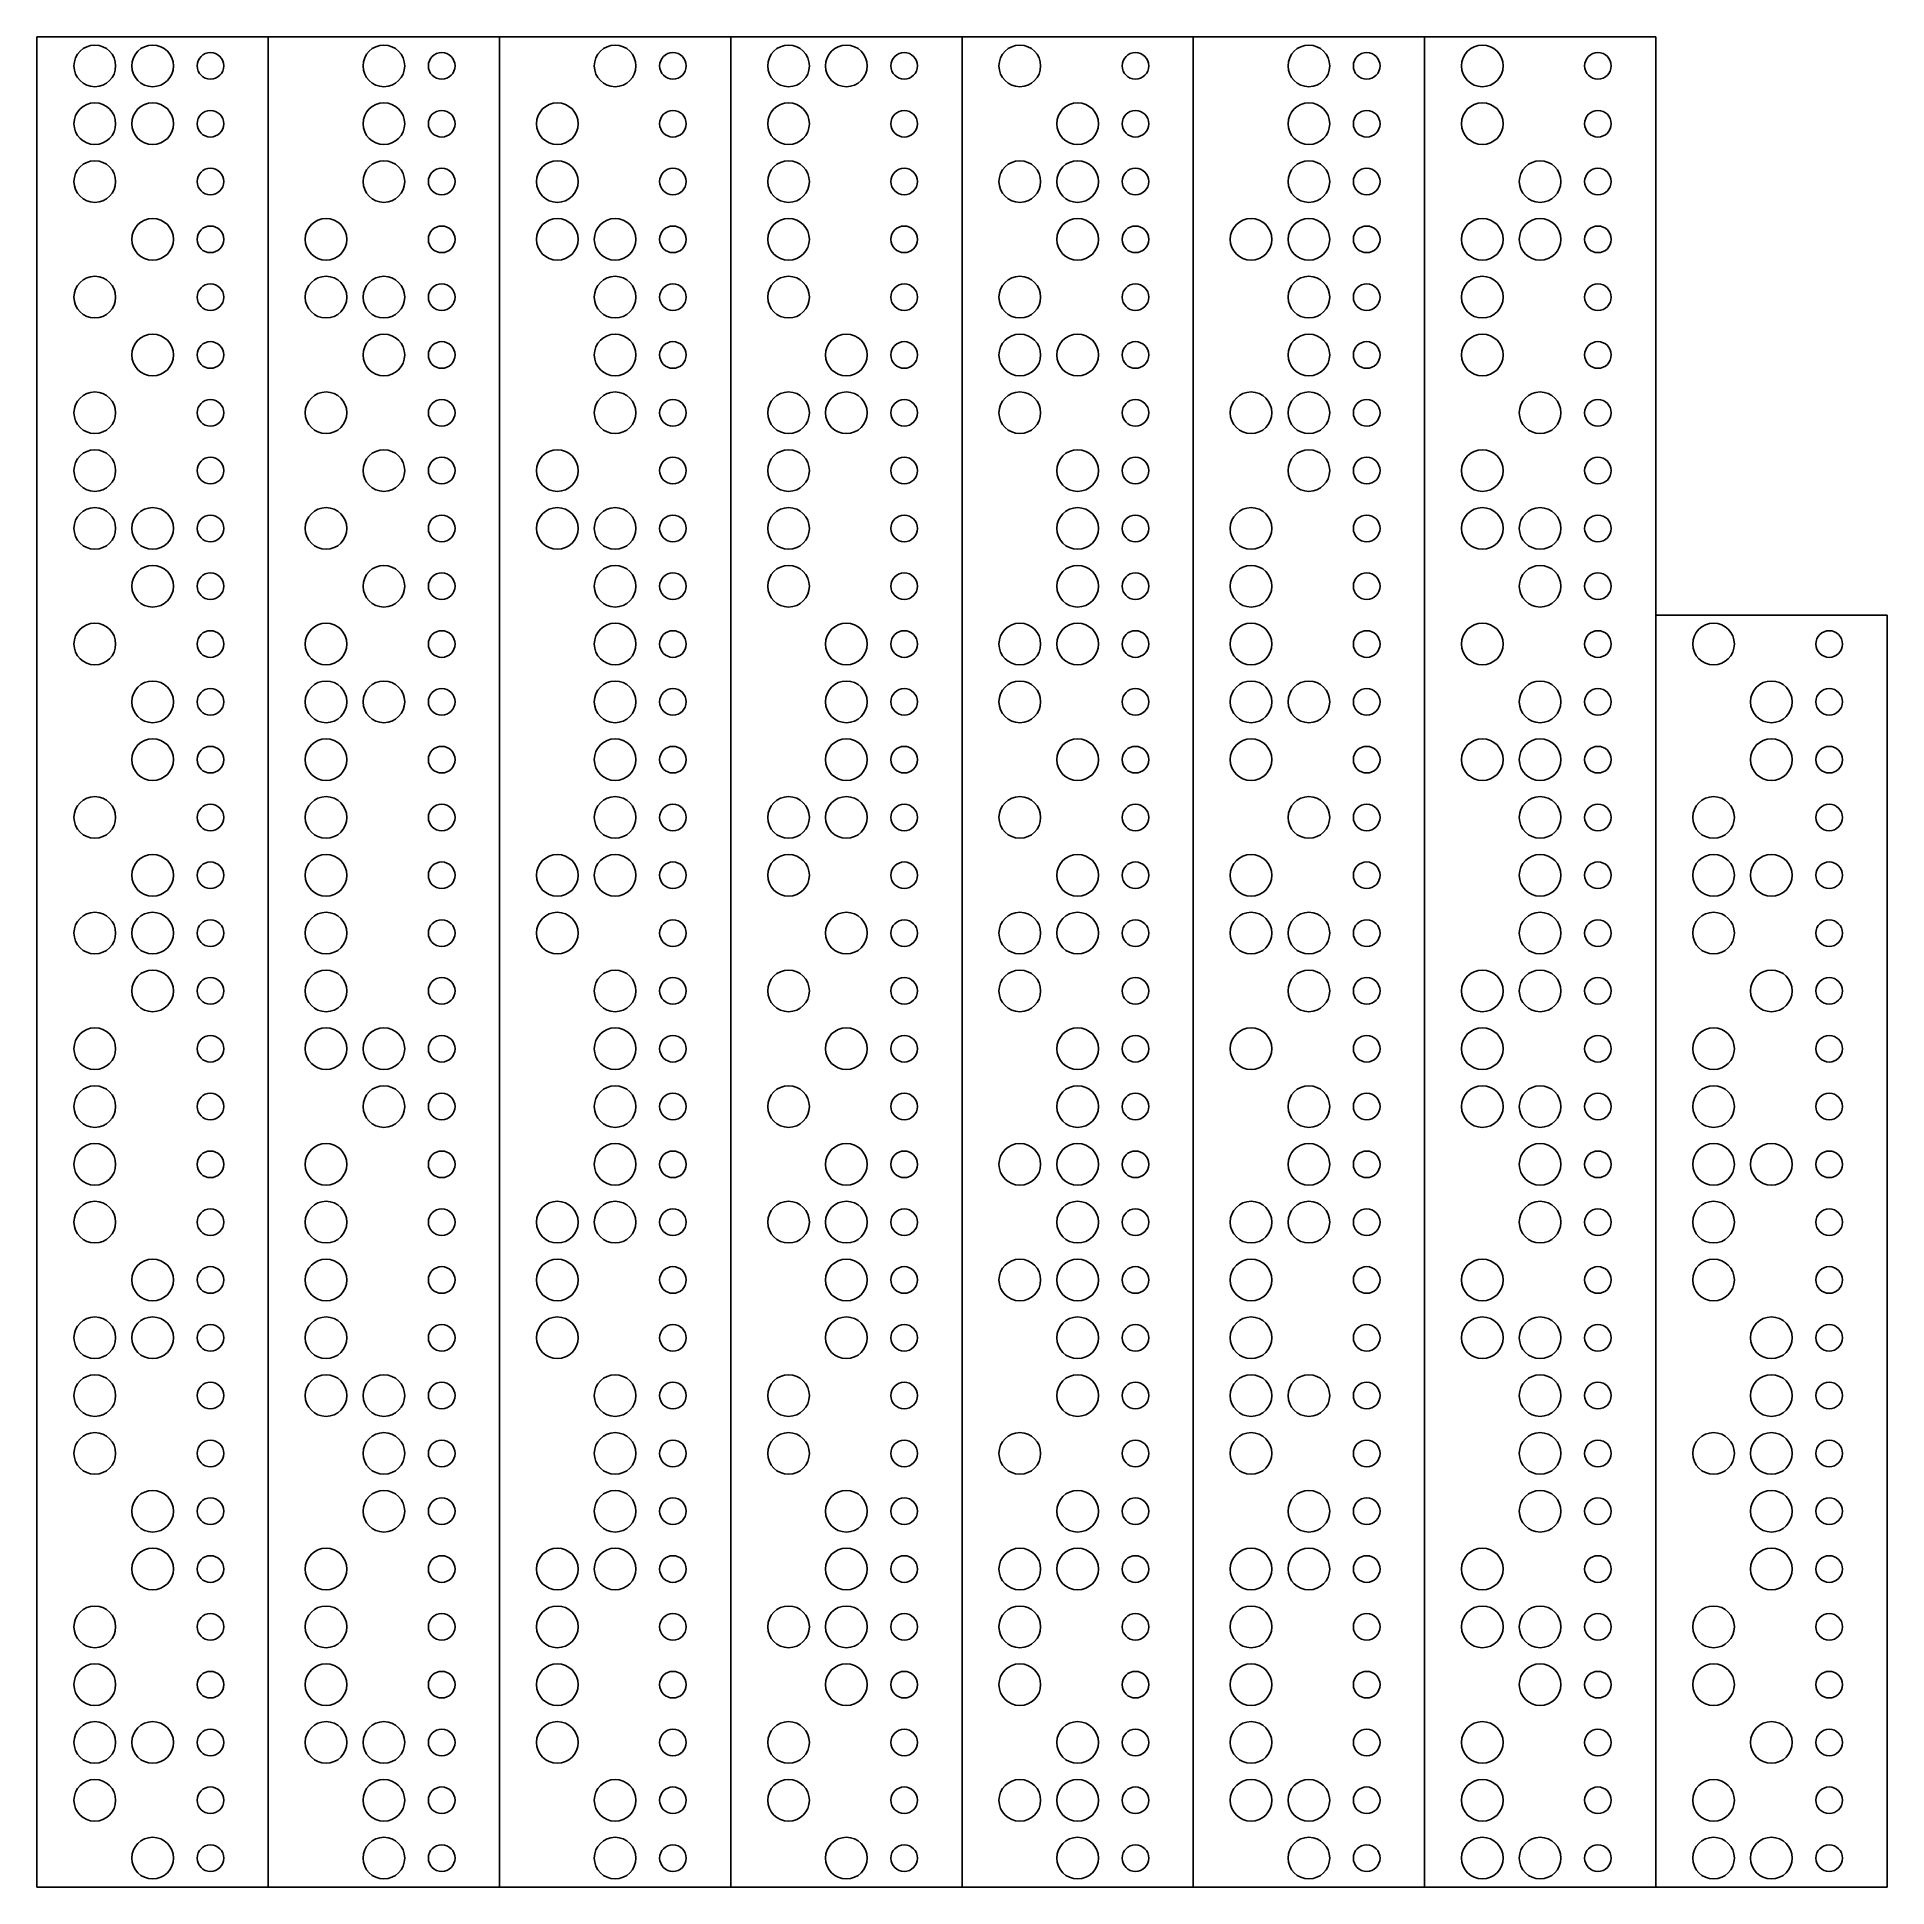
# Model space of a CAD drawing. Extents: x 0 to 81.3, y 0 to 81.3.
import ezdxf

# ---------------------------------------------------------------- set-up
doc = ezdxf.new("R2010")
doc.units = 0
doc.layers.add('JA', color=7, linetype='CONTINUOUS')

msp = doc.modelspace()

# ---------------------------------------------------------------- linework, layer by layer
at = {"layer": 'JA'}
for p, q in [((0, 0), (0, 81.28)), ((0, 81.28), (10.16, 81.28)), ((0, 81.28, 6), (10.16, 81.28)), ((10.16, 0), (10.16, 81.28)), ((10.16, 0), (10.16, 81.28)), ((10.16, 81.28, 6), (20.32, 81.28)), ((20.32, 0), (20.32, 81.28)), ((20.32, 0), (20.32, 81.28)), ((20.32, 81.28, 6), (30.48, 81.28)), ((30.48, 0), (30.48, 81.28)), ((30.48, 0), (30.48, 81.28)), ((30.48, 81.28, 6), (40.64, 81.28)), ((40.64, 0), (40.64, 81.28)), ((40.64, 0), (40.64, 81.28)), ((40.64, 81.28, 6), (50.8, 81.28)), ((50.8, 0), (50.8, 81.28)), ((50.8, 0), (50.8, 81.28)), ((50.8, 81.28, 6), (60.96, 81.28)), ((60.96, 0), (60.96, 81.28)), ((60.96, 0), (60.96, 81.28)), ((60.96, 81.28, 6), (71.12, 81.28)), ((71.12, 0), (71.12, 81.28)), ((71.12, 0), (71.12, 55.88)), ((71.12, 55.88, 7), (81.28, 55.88)), ((81.28, 0), (81.28, 55.88)), ((10.16, 0), (0, 0)), ((20.32, 0), (10.16, 0)), ((30.48, 0), (20.32, 0)), ((40.64, 0), (30.48, 0)), ((50.8, 0), (40.64, 0)), ((60.96, 0), (50.8, 0)), ((71.12, 0), (60.96, 0)), ((71.12, 0), (81.28, 0))]:
    msp.add_line(p, q, dxfattribs=at)
for centre, radius in [((2.54, 80.01), 0.915), ((5.08, 80.01), 0.915), ((7.62, 80.01), 0.585), ((15.24, 80.01), 0.915), ((17.78, 80.01), 0.585), ((25.4, 80.01), 0.915), ((27.94, 80.01), 0.585), ((33.02, 80.01), 0.915), ((35.56, 80.01), 0.915), ((38.1, 80.01), 0.585), ((43.18, 80.01), 0.915), ((48.26, 80.01), 0.585), ((55.88, 80.01), 0.915), ((58.42, 80.01), 0.585), ((63.5, 80.01), 0.915), ((68.58, 80.01), 0.585), ((2.54, 77.47), 0.915), ((5.08, 77.47), 0.915), ((7.62, 77.47), 0.585), ((15.24, 77.47), 0.915), ((17.78, 77.47), 0.585), ((22.86, 77.47), 0.915), ((27.94, 77.47), 0.585), ((33.02, 77.47), 0.915), ((38.1, 77.47), 0.585), ((45.72, 77.47), 0.915), ((48.26, 77.47), 0.585), ((55.88, 77.47), 0.915), ((58.42, 77.47), 0.585), ((63.5, 77.47), 0.915), ((68.58, 77.47), 0.585), ((2.54, 74.93), 0.915), ((15.24, 74.93), 0.915), ((22.86, 74.93), 0.915), ((33.02, 74.93), 0.915), ((43.18, 74.93), 0.915), ((45.72, 74.93), 0.915), ((55.88, 74.93), 0.915), ((66.04, 74.93), 0.915), ((7.62, 74.93), 0.585), ((17.78, 74.93), 0.585), ((27.94, 74.93), 0.585), ((38.1, 74.93), 0.585), ((48.26, 74.93), 0.585), ((58.42, 74.93), 0.585), ((68.58, 74.93), 0.585), ((5.08, 72.39), 0.915), ((12.7, 72.39), 0.915), ((22.86, 72.39), 0.915), ((25.4, 72.39), 0.915), ((33.02, 72.39), 0.915), ((45.72, 72.39), 0.915), ((53.34, 72.39), 0.915), ((55.88, 72.39), 0.915), ((63.5, 72.39), 0.915), ((66.04, 72.39), 0.915), ((7.62, 72.39), 0.585), ((17.78, 72.39), 0.585), ((27.94, 72.39), 0.585), ((38.1, 72.39), 0.585), ((48.26, 72.39), 0.585), ((58.42, 72.39), 0.585), ((68.58, 72.39), 0.585), ((2.54, 69.85), 0.915), ((12.7, 69.85), 0.915), ((15.24, 69.85), 0.915), ((25.4, 69.85), 0.915), ((33.02, 69.85), 0.915), ((43.18, 69.85), 0.915), ((55.88, 69.85), 0.915), ((63.5, 69.85), 0.915), ((7.62, 69.85), 0.585), ((17.78, 69.85), 0.585), ((27.94, 69.85), 0.585), ((38.1, 69.85), 0.585), ((48.26, 69.85), 0.585), ((58.42, 69.85), 0.585), ((68.58, 69.85), 0.585), ((5.08, 67.31), 0.915), ((7.62, 67.31), 0.585), ((15.24, 67.31), 0.915), ((17.78, 67.31), 0.585), ((25.4, 67.31), 0.915), ((27.94, 67.31), 0.585), ((35.56, 67.31), 0.915), ((38.1, 67.31), 0.585), ((43.18, 67.31), 0.915), ((45.72, 67.31), 0.915), ((48.26, 67.31), 0.585), ((55.88, 67.31), 0.915), ((58.42, 67.31), 0.585), ((63.5, 67.31), 0.915), ((68.58, 67.31), 0.585), ((2.54, 64.77), 0.915), ((7.62, 64.77), 0.585), ((12.7, 64.77), 0.915), ((17.78, 64.77), 0.585), ((25.4, 64.77), 0.915), ((27.94, 64.77), 0.585), ((33.02, 64.77), 0.915), ((35.56, 64.77), 0.915), ((38.1, 64.77), 0.585), ((43.18, 64.77), 0.915), ((48.26, 64.77), 0.585), ((53.34, 64.77), 0.915), ((55.88, 64.77), 0.915), ((58.42, 64.77), 0.585), ((66.04, 64.77), 0.915), ((68.58, 64.77), 0.585), ((2.54, 62.23), 0.915), ((7.62, 62.23), 0.585), ((15.24, 62.23), 0.915), ((17.78, 62.23), 0.585), ((22.86, 62.23), 0.915), ((27.94, 62.23), 0.585), ((33.02, 62.23), 0.915), ((38.1, 62.23), 0.585), ((45.72, 62.23), 0.915), ((48.26, 62.23), 0.585), ((55.88, 62.23), 0.915), ((58.42, 62.23), 0.585), ((63.5, 62.23), 0.915), ((68.58, 62.23), 0.585), ((2.54, 59.69), 0.915), ((5.08, 59.69), 0.915), ((7.62, 59.69), 0.585), ((12.7, 59.69), 0.915), ((17.78, 59.69), 0.585), ((22.86, 59.69), 0.915), ((25.4, 59.69), 0.915), ((27.94, 59.69), 0.585), ((33.02, 59.69), 0.915), ((38.1, 59.69), 0.585), ((45.72, 59.69), 0.915), ((48.26, 59.69), 0.585), ((53.34, 59.69), 0.915), ((58.42, 59.69), 0.585), ((63.5, 59.69), 0.915), ((66.04, 59.69), 0.915), ((68.58, 59.69), 0.585), ((5.08, 57.15), 0.915), ((7.62, 57.15), 0.585), ((15.24, 57.15), 0.915), ((17.78, 57.15), 0.585), ((25.4, 57.15), 0.915), ((27.94, 57.15), 0.585), ((33.02, 57.15), 0.915), ((38.1, 57.15), 0.585), ((45.72, 57.15), 0.915), ((48.26, 57.15), 0.585), ((53.34, 57.15), 0.915), ((58.42, 57.15), 0.585), ((66.04, 57.15), 0.915), ((68.58, 57.15), 0.585), ((2.54, 54.61), 0.915), ((12.7, 54.61), 0.915), ((25.4, 54.61), 0.915), ((35.56, 54.61), 0.915), ((43.18, 54.61), 0.915), ((45.72, 54.61), 0.915), ((53.34, 54.61), 0.915), ((63.5, 54.61), 0.915), ((73.66, 54.61), 0.915), ((7.62, 54.61), 0.585), ((17.78, 54.61), 0.585), ((27.94, 54.61), 0.585), ((38.1, 54.61), 0.585), ((48.26, 54.61), 0.585), ((58.42, 54.61), 0.585), ((68.58, 54.61), 0.585), ((78.74, 54.61), 0.585), ((5.08, 52.07), 0.915), ((12.7, 52.07), 0.915), ((15.24, 52.07), 0.915), ((25.4, 52.07), 0.915), ((35.56, 52.07), 0.915), ((43.18, 52.07), 0.915), ((53.34, 52.07), 0.915), ((55.88, 52.07), 0.915), ((66.04, 52.07), 0.915), ((76.2, 52.07), 0.915), ((7.62, 52.07), 0.585), ((17.78, 52.07), 0.585), ((27.94, 52.07), 0.585), ((38.1, 52.07), 0.585), ((48.26, 52.07), 0.585), ((58.42, 52.07), 0.585), ((68.58, 52.07), 0.585), ((78.74, 52.07), 0.585), ((5.08, 49.53), 0.915), ((12.7, 49.53), 0.915), ((25.4, 49.53), 0.915), ((35.56, 49.53), 0.915), ((45.72, 49.53), 0.915), ((53.34, 49.53), 0.915), ((63.5, 49.53), 0.915), ((66.04, 49.53), 0.915), ((76.2, 49.53), 0.915), ((7.62, 49.53), 0.585), ((17.78, 49.53), 0.585), ((27.94, 49.53), 0.585), ((38.1, 49.53), 0.585), ((48.26, 49.53), 0.585), ((58.42, 49.53), 0.585), ((68.58, 49.53), 0.585), ((78.74, 49.53), 0.585), ((2.54, 46.99), 0.915), ((7.62, 46.99), 0.585), ((12.7, 46.99), 0.915), ((17.78, 46.99), 0.585), ((25.4, 46.99), 0.915), ((27.94, 46.99), 0.585), ((33.02, 46.99), 0.915), ((35.56, 46.99), 0.915), ((38.1, 46.99), 0.585), ((43.18, 46.99), 0.915), ((48.26, 46.99), 0.585), ((55.88, 46.99), 0.915), ((58.42, 46.99), 0.585), ((66.04, 46.99), 0.915), ((68.58, 46.99), 0.585), ((73.66, 46.99), 0.915), ((78.74, 46.99), 0.585), ((5.08, 44.45), 0.915), ((7.62, 44.45), 0.585), ((12.7, 44.45), 0.915), ((17.78, 44.45), 0.585), ((22.86, 44.45), 0.915), ((25.4, 44.45), 0.915), ((27.94, 44.45), 0.585), ((33.02, 44.45), 0.915), ((38.1, 44.45), 0.585), ((45.72, 44.45), 0.915), ((48.26, 44.45), 0.585), ((53.34, 44.45), 0.915), ((58.42, 44.45), 0.585), ((66.04, 44.45), 0.915), ((68.58, 44.45), 0.585), ((73.66, 44.45), 0.915), ((76.2, 44.45), 0.915), ((78.74, 44.45), 0.585), ((2.54, 41.91), 0.915), ((5.08, 41.91), 0.915), ((7.62, 41.91), 0.585), ((12.7, 41.91), 0.915), ((17.78, 41.91), 0.585), ((22.86, 41.91), 0.915), ((27.94, 41.91), 0.585), ((35.56, 41.91), 0.915), ((38.1, 41.91), 0.585), ((43.18, 41.91), 0.915), ((45.72, 41.91), 0.915), ((48.26, 41.91), 0.585), ((53.34, 41.91), 0.915), ((55.88, 41.91), 0.915), ((58.42, 41.91), 0.585), ((66.04, 41.91), 0.915), ((68.58, 41.91), 0.585), ((73.66, 41.91), 0.915), ((78.74, 41.91), 0.585), ((5.08, 39.37), 0.915), ((7.62, 39.37), 0.585), ((12.7, 39.37), 0.915), ((17.78, 39.37), 0.585), ((25.4, 39.37), 0.915), ((27.94, 39.37), 0.585), ((33.02, 39.37), 0.915), ((38.1, 39.37), 0.585), ((43.18, 39.37), 0.915), ((48.26, 39.37), 0.585), ((55.88, 39.37), 0.915), ((58.42, 39.37), 0.585), ((63.5, 39.37), 0.915), ((66.04, 39.37), 0.915), ((68.58, 39.37), 0.585), ((76.2, 39.37), 0.915), ((78.74, 39.37), 0.585), ((2.54, 36.83), 0.915), ((7.62, 36.83), 0.585), ((12.7, 36.83), 0.915), ((15.24, 36.83), 0.915), ((17.78, 36.83), 0.585), ((25.4, 36.83), 0.915), ((27.94, 36.83), 0.585), ((35.56, 36.83), 0.915), ((38.1, 36.83), 0.585), ((45.72, 36.83), 0.915), ((48.26, 36.83), 0.585), ((53.34, 36.83), 0.915), ((58.42, 36.83), 0.585), ((63.5, 36.83), 0.915), ((68.58, 36.83), 0.585), ((73.66, 36.83), 0.915), ((78.74, 36.83), 0.585), ((2.54, 34.29), 0.915), ((15.24, 34.29), 0.915), ((25.4, 34.29), 0.915), ((33.02, 34.29), 0.915), ((45.72, 34.29), 0.915), ((55.88, 34.29), 0.915), ((63.5, 34.29), 0.915), ((66.04, 34.29), 0.915), ((73.66, 34.29), 0.915), ((7.62, 34.29), 0.585), ((17.78, 34.29), 0.585), ((27.94, 34.29), 0.585), ((38.1, 34.29), 0.585), ((48.26, 34.29), 0.585), ((58.42, 34.29), 0.585), ((68.58, 34.29), 0.585), ((78.74, 34.29), 0.585), ((2.54, 31.75), 0.915), ((12.7, 31.75), 0.915), ((25.4, 31.75), 0.915), ((35.56, 31.75), 0.915), ((43.18, 31.75), 0.915), ((45.72, 31.75), 0.915), ((55.88, 31.75), 0.915), ((66.04, 31.75), 0.915), ((73.66, 31.75), 0.915), ((76.2, 31.75), 0.915), ((7.62, 31.75), 0.585), ((17.78, 31.75), 0.585), ((27.94, 31.75), 0.585), ((38.1, 31.75), 0.585), ((48.26, 31.75), 0.585), ((58.42, 31.75), 0.585), ((68.58, 31.75), 0.585), ((78.74, 31.75), 0.585), ((2.54, 29.21), 0.915), ((12.7, 29.21), 0.915), ((22.86, 29.21), 0.915), ((25.4, 29.21), 0.915), ((33.02, 29.21), 0.915), ((35.56, 29.21), 0.915), ((45.72, 29.21), 0.915), ((53.34, 29.21), 0.915), ((55.88, 29.21), 0.915), ((66.04, 29.21), 0.915), ((73.66, 29.21), 0.915), ((7.62, 29.21), 0.585), ((17.78, 29.21), 0.585), ((27.94, 29.21), 0.585), ((38.1, 29.21), 0.585), ((48.26, 29.21), 0.585), ((58.42, 29.21), 0.585), ((68.58, 29.21), 0.585), ((78.74, 29.21), 0.585), ((5.08, 26.67), 0.915), ((7.62, 26.67), 0.585), ((12.7, 26.67), 0.915), ((17.78, 26.67), 0.585), ((22.86, 26.67), 0.915), ((27.94, 26.67), 0.585), ((35.56, 26.67), 0.915), ((38.1, 26.67), 0.585), ((43.18, 26.67), 0.915), ((45.72, 26.67), 0.915), ((48.26, 26.67), 0.585), ((53.34, 26.67), 0.915), ((58.42, 26.67), 0.585), ((63.5, 26.67), 0.915), ((68.58, 26.67), 0.585), ((73.66, 26.67), 0.915), ((78.74, 26.67), 0.585), ((2.54, 24.13), 0.915), ((5.08, 24.13), 0.915), ((7.62, 24.13), 0.585), ((12.7, 24.13), 0.915), ((17.78, 24.13), 0.585), ((22.86, 24.13), 0.915), ((27.94, 24.13), 0.585), ((35.56, 24.13), 0.915), ((38.1, 24.13), 0.585), ((45.72, 24.13), 0.915), ((48.26, 24.13), 0.585), ((53.34, 24.13), 0.915), ((58.42, 24.13), 0.585), ((63.5, 24.13), 0.915), ((66.04, 24.13), 0.915), ((68.58, 24.13), 0.585), ((76.2, 24.13), 0.915), ((78.74, 24.13), 0.585), ((2.54, 21.59), 0.915), ((7.62, 21.59), 0.585), ((12.7, 21.59), 0.915), ((15.24, 21.59), 0.915), ((17.78, 21.59), 0.585), ((25.4, 21.59), 0.915), ((27.94, 21.59), 0.585), ((33.02, 21.59), 0.915), ((38.1, 21.59), 0.585), ((45.72, 21.59), 0.915), ((48.26, 21.59), 0.585), ((53.34, 21.59), 0.915), ((55.88, 21.59), 0.915), ((58.42, 21.59), 0.585), ((66.04, 21.59), 0.915), ((68.58, 21.59), 0.585), ((76.2, 21.59), 0.915), ((78.74, 21.59), 0.585), ((2.54, 19.05), 0.915), ((7.62, 19.05), 0.585), ((15.24, 19.05), 0.915), ((17.78, 19.05), 0.585), ((25.4, 19.05), 0.915), ((27.94, 19.05), 0.585), ((33.02, 19.05), 0.915), ((38.1, 19.05), 0.585), ((43.18, 19.05), 0.915), ((48.26, 19.05), 0.585), ((53.34, 19.05), 0.915), ((58.42, 19.05), 0.585), ((66.04, 19.05), 0.915), ((68.58, 19.05), 0.585), ((73.66, 19.05), 0.915), ((76.2, 19.05), 0.915), ((78.74, 19.05), 0.585), ((5.08, 16.51), 0.915), ((7.62, 16.51), 0.585), ((15.24, 16.51), 0.915), ((17.78, 16.51), 0.585), ((25.4, 16.51), 0.915), ((27.94, 16.51), 0.585), ((35.56, 16.51), 0.915), ((38.1, 16.51), 0.585), ((45.72, 16.51), 0.915), ((48.26, 16.51), 0.585), ((55.88, 16.51), 0.915), ((58.42, 16.51), 0.585), ((66.04, 16.51), 0.915), ((68.58, 16.51), 0.585), ((76.2, 16.51), 0.915), ((78.74, 16.51), 0.585), ((5.08, 13.97), 0.915), ((12.7, 13.97), 0.915), ((22.86, 13.97), 0.915), ((25.4, 13.97), 0.915), ((35.56, 13.97), 0.915), ((43.18, 13.97), 0.915), ((45.72, 13.97), 0.915), ((53.34, 13.97), 0.915), ((55.88, 13.97), 0.915), ((63.5, 13.97), 0.915), ((76.2, 13.97), 0.915), ((7.62, 13.97), 0.585), ((17.78, 13.97), 0.585), ((27.94, 13.97), 0.585), ((38.1, 13.97), 0.585), ((48.26, 13.97), 0.585), ((58.42, 13.97), 0.585), ((68.58, 13.97), 0.585), ((78.74, 13.97), 0.585), ((2.54, 11.43), 0.915), ((12.7, 11.43), 0.915), ((22.86, 11.43), 0.915), ((33.02, 11.43), 0.915), ((35.56, 11.43), 0.915), ((43.18, 11.43), 0.915), ((53.34, 11.43), 0.915), ((63.5, 11.43), 0.915), ((66.04, 11.43), 0.915), ((73.66, 11.43), 0.915), ((7.62, 11.43), 0.585), ((17.78, 11.43), 0.585), ((27.94, 11.43), 0.585), ((38.1, 11.43), 0.585), ((48.26, 11.43), 0.585), ((58.42, 11.43), 0.585), ((68.58, 11.43), 0.585), ((78.74, 11.43), 0.585), ((2.54, 8.89), 0.915), ((12.7, 8.89), 0.915), ((22.86, 8.89), 0.915), ((35.56, 8.89), 0.915), ((43.18, 8.89), 0.915), ((53.34, 8.89), 0.915), ((66.04, 8.89), 0.915), ((73.66, 8.89), 0.915), ((7.62, 8.89), 0.585), ((17.78, 8.89), 0.585), ((27.94, 8.89), 0.585), ((38.1, 8.89), 0.585), ((48.26, 8.89), 0.585), ((58.42, 8.89), 0.585), ((68.58, 8.89), 0.585), ((78.74, 8.89), 0.585), ((2.54, 6.35), 0.915), ((5.08, 6.35), 0.915), ((7.62, 6.35), 0.585), ((12.7, 6.35), 0.915), ((15.24, 6.35), 0.915), ((17.78, 6.35), 0.585), ((22.86, 6.35), 0.915), ((27.94, 6.35), 0.585), ((33.02, 6.35), 0.915), ((38.1, 6.35), 0.585), ((45.72, 6.35), 0.915), ((48.26, 6.35), 0.585), ((53.34, 6.35), 0.915), ((58.42, 6.35), 0.585), ((63.5, 6.35), 0.915), ((68.58, 6.35), 0.585), ((76.2, 6.35), 0.915), ((78.74, 6.35), 0.585), ((2.54, 3.81), 0.915), ((7.62, 3.81), 0.585), ((15.24, 3.81), 0.915), ((17.78, 3.81), 0.585), ((25.4, 3.81), 0.915), ((27.94, 3.81), 0.585), ((33.02, 3.81), 0.915), ((38.1, 3.81), 0.585), ((43.18, 3.81), 0.915), ((45.72, 3.81), 0.915), ((48.26, 3.81), 0.585), ((53.34, 3.81), 0.915), ((55.88, 3.81), 0.915), ((58.42, 3.81), 0.585), ((63.5, 3.81), 0.915), ((68.58, 3.81), 0.585), ((73.66, 3.81), 0.915), ((78.74, 3.81), 0.585), ((5.08, 1.27), 0.915), ((7.62, 1.27), 0.585), ((15.24, 1.27), 0.915), ((17.78, 1.27), 0.585), ((25.4, 1.27), 0.915), ((27.94, 1.27), 0.585), ((35.56, 1.27), 0.915), ((38.1, 1.27), 0.585), ((45.72, 1.27), 0.915), ((48.26, 1.27), 0.585), ((55.88, 1.27), 0.915), ((58.42, 1.27), 0.585), ((63.5, 1.27), 0.915), ((66.04, 1.27), 0.915), ((68.58, 1.27), 0.585), ((73.66, 1.27), 0.915), ((76.2, 1.27), 0.915), ((78.74, 1.27), 0.585)]:
    msp.add_circle(centre, radius, dxfattribs=at)

doc.saveas('drawing.dxf')
